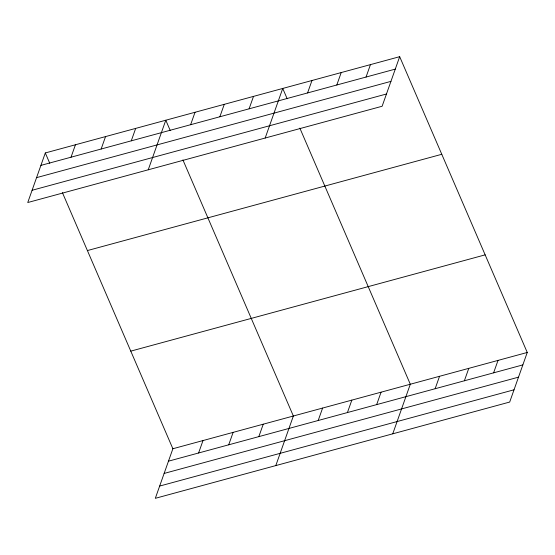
<?xml version="1.0" encoding="UTF-8"?>
<svg xmlns="http://www.w3.org/2000/svg" width="555" height="555" viewBox="0 0 555 555"><rect width="100%" height="100%" fill="white"/><g stroke="black" fill="none" stroke-linecap="round" stroke-linejoin="round"><path stroke-width="0.83" d="M45.309 152.951L27.75 202.533L382.124 106.255L399.683 56.679L45.309 152.951L49.756 163.274M71.026 157.204L75.431 144.772M101.149 149.018L105.547 136.585M131.271 140.838L135.67 128.406M148.24 169.795L165.792 120.22L170.246 130.536M190.629 124.708L195.027 112.276M219.863 116.765L224.269 104.333M249.098 108.822L253.503 96.39M265.179 138.029L282.738 88.446L287.185 98.762M62.417 192.634L172.876 448.745L155.317 498.321L509.691 402.049L527.25 352.467L399.683 56.679M307.574 92.942L311.972 80.503M198.593 452.998L202.998 440.566M336.809 84.998L341.207 72.559M228.715 444.812L233.121 432.38M366.043 77.055L370.449 64.623M258.838 436.625L263.243 424.193M275.807 465.589L293.359 416.014L182.907 159.902M318.195 420.503L322.601 408.071M347.43 412.559L351.835 400.127M376.665 404.616L381.07 392.184M392.753 433.816L410.305 384.24L299.853 128.129M435.141 388.729L439.539 376.297M464.375 380.785L468.781 368.353M493.61 372.842L498.015 360.41M40.904 165.39L395.278 69.111M36.561 177.642L390.942 81.37M32.093 190.275L386.467 93.996M87.406 250.569L441.78 154.29M130.779 351.135L485.153 254.856M172.876 448.745L527.25 352.467M168.47 461.177L522.845 364.899M164.127 473.436L518.509 377.157M159.66 486.069L514.034 389.79"/></g></svg>
